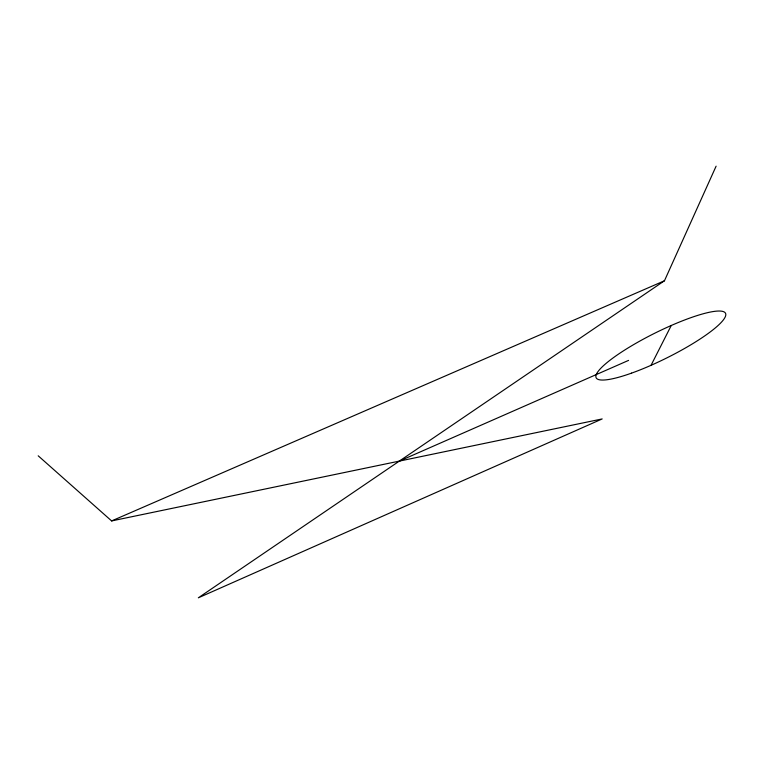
<?xml version="1.0" encoding="UTF-8"?>
<svg xmlns="http://www.w3.org/2000/svg" width="764" height="764" viewBox="0 0 764 764"><rect width="100%" height="100%" fill="white"/><g stroke="black" fill="none" stroke-linecap="round" stroke-linejoin="round"><path stroke-width="1.15" d="M38.2 455.812L111.62 520.924L602.185 418.93L198.334 597.82L664.46 280.77L716.107 166.18M651.052 365.307L671.25 325.493M399.324 461.103L628.571 360.388M111.62 520.924L664.46 280.77M631.561 373.128A72.284 13.742 -26.5 0 0 725.704 313.784A72.284 13.742 -26.5 0 0 625.229 349.711A72.284 13.742 -26.5 0 0 631.561 373.128"/></g></svg>
